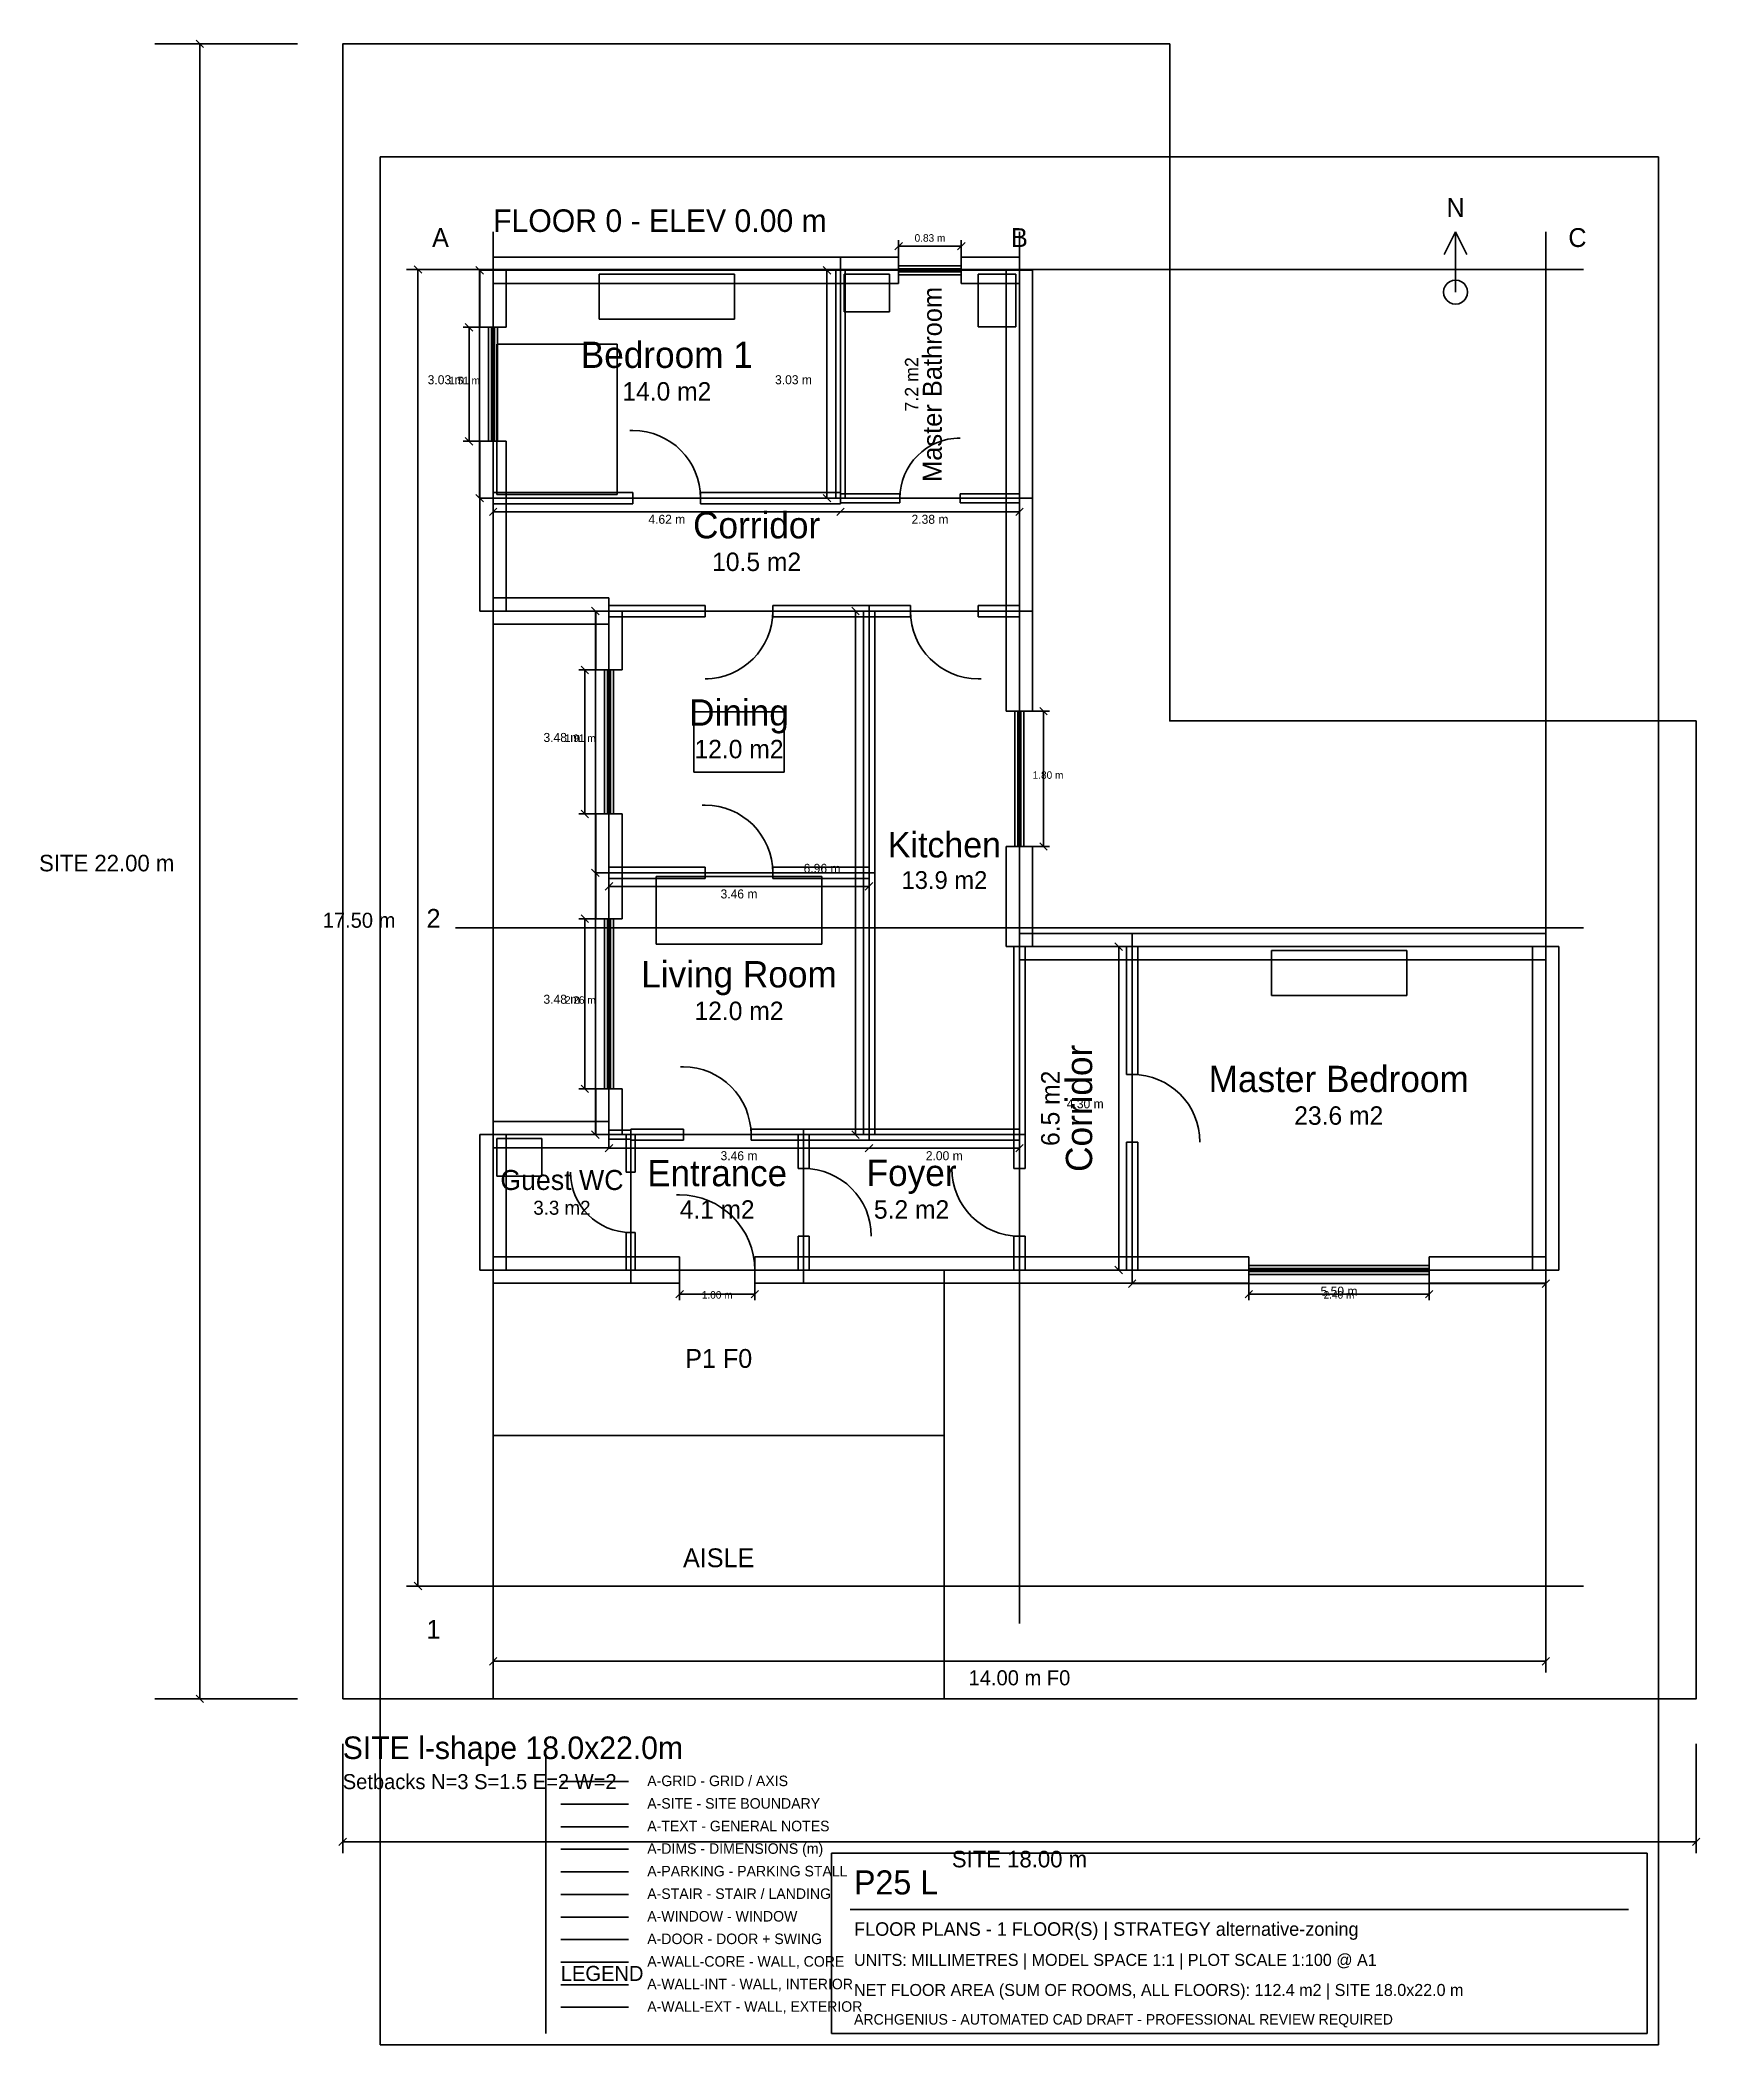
# Model space of a CAD drawing. Extents: x -4025 to 18050, y -4600 to 22050.
import ezdxf
from ezdxf.enums import TextEntityAlignment as Align

# ---------------------------------------------------------------- set-up
doc = ezdxf.new("R2010")
doc.units = 0
doc.linetypes.add('CENTER', pattern=[0])
doc.linetypes.add('DASHED', pattern=[0])
for name, color, linetype in [('A-AXIS', 1, 'CENTER'), ('A-AXIS-TEXT', 1, 'CONTINUOUS'), ('A-BLDG-OUT', 9, 'DASHED'), ('A-DIMS', 2, 'CONTINUOUS'), ('A-DOOR', 3, 'CONTINUOUS'), ('A-FLOOR-0-A-BLDG-OUT', 9, 'DASHED'), ('A-FLOOR-0-A-DIMS', 2, 'CONTINUOUS'), ('A-FLOOR-0-A-DOOR', 3, 'CONTINUOUS'), ('A-FLOOR-0-A-FURN', 8, 'CONTINUOUS'), ('A-FLOOR-0-A-PARKING', 8, 'CONTINUOUS'), ('A-FLOOR-0-A-ROOM', 7, 'CONTINUOUS'), ('A-FLOOR-0-A-SANITARY', 3, 'CONTINUOUS'), ('A-FLOOR-0-A-SETBACK', 2, 'DASHED'), ('A-FLOOR-0-A-SITE', 3, 'DASHED'), ('A-FLOOR-0-A-STAIR', 6, 'CONTINUOUS'), ('A-FLOOR-0-A-TEXT', 7, 'CONTINUOUS'), ('A-FLOOR-0-A-WALL-CORE', 7, 'CONTINUOUS'), ('A-FLOOR-0-A-WALL-EXT', 7, 'CONTINUOUS'), ('A-FLOOR-0-A-WALL-INT', 7, 'CONTINUOUS'), ('A-FLOOR-0-A-WALL-SERVICE', 7, 'CONTINUOUS'), ('A-FLOOR-0-A-WINDOW', 4, 'CONTINUOUS'), ('A-FURN', 8, 'CONTINUOUS'), ('A-GRID', 1, 'CENTER'), ('A-NORTH', 7, 'CONTINUOUS'), ('A-PARKING', 8, 'CONTINUOUS'), ('A-ROOM', 7, 'CONTINUOUS'), ('A-SANITARY', 3, 'CONTINUOUS'), ('A-SETBACK', 2, 'DASHED'), ('A-SITE', 3, 'DASHED'), ('A-STAIR', 6, 'CONTINUOUS'), ('A-TEXT', 7, 'CONTINUOUS'), ('A-TITLE', 7, 'CONTINUOUS'), ('A-WALL-CORE', 7, 'CONTINUOUS'), ('A-WALL-EXT', 7, 'CONTINUOUS'), ('A-WALL-INT', 7, 'CONTINUOUS'), ('A-WALL-SERVICE', 7, 'CONTINUOUS'), ('A-WINDOW', 4, 'CONTINUOUS')]:
    doc.layers.add(name, color=color, linetype=linetype)

msp = doc.modelspace()

# ---------------------------------------------------------------- linework, layer by layer
at = {"layer": 'A-AXIS'}
for p, q in [((9000, 1000), (9000, 19500)), ((1500, 10250), (16500, 10250))]:
    msp.add_line(p, q, dxfattribs=at)
at = {"layer": 'A-BLDG-OUT'}
msp.add_lwpolyline([(2000, 1500), (16000, 1500), (16000, 10000), (9000, 10000), (9000, 19000), (2000, 19000)], close=True, dxfattribs=at)
at = {"layer": 'A-DIMS'}
for p, q in [((-600, 22000), (-2500, 22000)), ((-1850, 21950), (-1950, 22050)), ((-1900, 0), (-1900, 22000)), ((7343.5, 19260), (7443.5, 19360)), ((7393.5, 19040), (7393.5, 19390)), ((8226.5, 19310), (7393.5, 19310)), ((8176.5, 19260), (8276.5, 19360)), ((8226.5, 19040), (8226.5, 19390)), ((1900, 19000), (850, 19000)), ((1050, 18950), (950, 19050)), ((1000, 1500), (1000, 19000)), ((1870, 18940), (1770, 19040)), ((1820, 15960), (1820, 18990)), ((6490, 18940), (6390, 19040)), ((6440, 15960), (6440, 18990)), ((1950, 18232.5), (1600, 18232.5)), ((1730, 18182.5), (1630, 18282.5)), ((1680, 18232.5), (1680, 16717.5)), ((1950, 16717.5), (1600, 16717.5)), ((1730, 16667.5), (1630, 16767.5)), ((1870, 15910), (1770, 16010)), ((6490, 15910), (6390, 16010)), ((1950, 15730), (2050, 15830)), ((2000, 15780), (6620, 15780)), ((6570, 15730), (6670, 15830)), ((6620, 15780), (9000, 15780)), ((8950, 15730), (9050, 15830)), ((3410, 14410), (3310, 14510)), ((3360, 10980), (3360, 14460)), ((6870, 14410), (6770, 14510)), ((6820, 7500), (6820, 14460)), ((3490, 13677), (3140, 13677)), ((3270, 13627), (3170, 13727)), ((3220, 13677), (3220, 11763)), ((9050, 13130), (9400, 13130)), ((9370, 13080), (9270, 13180)), ((9320, 13130), (9320, 11330)), ((3490, 11763), (3140, 11763)), ((3270, 11713), (3170, 11813)), ((9050, 11330), (9400, 11330)), ((9370, 11280), (9270, 11380)), ((3410, 10930), (3310, 11030)), ((3360, 7500), (3360, 10980)), ((3490, 10750), (3590, 10850)), ((3540, 10800), (7000, 10800)), ((6950, 10750), (7050, 10850)), ((3270, 10321), (3170, 10421)), ((3490, 10371), (3140, 10371)), ((3220, 10371), (3220, 8109)), ((10370, 9950), (10270, 10050)), ((10320, 5700), (10320, 10000)), ((3490, 8109), (3140, 8109)), ((3270, 8059), (3170, 8159)), ((3410, 7450), (3310, 7550)), ((6870, 7450), (6770, 7550)), ((3490, 7270), (3590, 7370)), ((3540, 7320), (7000, 7320)), ((6950, 7270), (7050, 7370)), ((7000, 7320), (9000, 7320)), ((8950, 7270), (9050, 7370)), ((4480, 5650), (4480, 5300)), ((5480, 5650), (5480, 5300)), ((10370, 5650), (10270, 5750)), ((12050, 5650), (12050, 5300)), ((14450, 5650), (14450, 5300)), ((4430, 5330), (4530, 5430)), ((5480, 5380), (4480, 5380)), ((5430, 5330), (5530, 5430)), ((10450, 5470), (10550, 5570)), ((10500, 5520), (16000, 5520)), ((12000, 5330), (12100, 5430)), ((14450, 5380), (12050, 5380)), ((14400, 5330), (14500, 5430)), ((15950, 5470), (16050, 5570)), ((1900, 1500), (850, 1500)), ((1050, 1450), (950, 1550)), ((2000, 1400), (2000, 350)), ((16000, 1400), (16000, 350)), ((1950, 450), (2050, 550)), ((15950, 450), (16050, 550)), ((2000, 500), (16000, 500)), ((-600, 0), (-2500, 0)), ((-1850, -50), (-1950, 50)), ((0, -600), (0, -2050)), ((18000, -600), (18000, -2050)), ((-50, -1950), (50, -1850)), ((17950, -1950), (18050, -1850)), ((0, -1900), (18000, -1900)), ((2900, -2000), (3800, -2000))]:
    msp.add_line(p, q, dxfattribs=at)
at = {"layer": 'A-DOOR'}
for p, q in [((3860, 16860), (3820, 16860)), ((8210, 16760), (8170, 16760)), ((3860, 15960), (4760, 15960)), ((8210, 15960), (7410, 15960)), ((4820, 14460), (5720, 14460)), ((8450, 14460), (7550, 14460)), ((4820, 13560), (4860, 13560)), ((8450, 13560), (8490, 13560)), ((4820, 11880), (4780, 11880)), ((4820, 10980), (5720, 10980)), ((4530, 8400), (4490, 8400)), ((10500, 7400), (10500, 8300)), ((4530, 7500), (5430, 7500)), ((11400, 7400), (11400, 7440)), ((3030, 7000), (3030, 6960)), ((3830, 7000), (3830, 6200)), ((6130, 6150), (6130, 7050)), ((8100, 7050), (8100, 7010)), ((9000, 7050), (9000, 6150)), ((4480, 6700), (4440, 6700)), ((7030, 6150), (7030, 6190)), ((4480, 5700), (5480, 5700)), ((2900, -3200), (3800, -3200))]:
    msp.add_line(p, q, dxfattribs=at)
for centre, radius, start, end in [((3860, 15960), 900, 0, 90), ((8210, 15960), 800, 90, 180), ((4820, 14460), 900, 270, 0), ((8450, 14460), 900, 180, 270), ((4820, 10980), 900, 0, 90), ((4530, 7500), 900, 0, 90), ((10500, 7400), 900, 0, 90), ((3830, 7000), 800, 180, 270), ((6130, 6150), 900, 0, 90), ((9000, 7050), 900, 180, 270), ((4480, 5700), 1000, 0, 90)]:
    msp.add_arc(centre, radius, start, end, dxfattribs=at)
at = {"layer": 'A-FLOOR-0-A-BLDG-OUT'}
msp.add_lwpolyline([(2000, 1500), (16000, 1500), (16000, 10000), (9000, 10000), (9000, 19000), (2000, 19000)], close=True, dxfattribs=at)
at = {"layer": 'A-FLOOR-0-A-DIMS'}
for p, q in [((-600, 22000), (-2500, 22000)), ((-1850, 21950), (-1950, 22050)), ((-1900, 0), (-1900, 22000)), ((7343.5, 19260), (7443.5, 19360)), ((7393.5, 19040), (7393.5, 19390)), ((8226.5, 19310), (7393.5, 19310)), ((8176.5, 19260), (8276.5, 19360)), ((8226.5, 19040), (8226.5, 19390)), ((1900, 19000), (850, 19000)), ((1050, 18950), (950, 19050)), ((1000, 1500), (1000, 19000)), ((1870, 18940), (1770, 19040)), ((1820, 15960), (1820, 18990)), ((6490, 18940), (6390, 19040)), ((6440, 15960), (6440, 18990)), ((1950, 18232.5), (1600, 18232.5)), ((1730, 18182.5), (1630, 18282.5)), ((1680, 18232.5), (1680, 16717.5)), ((1950, 16717.5), (1600, 16717.5)), ((1730, 16667.5), (1630, 16767.5)), ((1870, 15910), (1770, 16010)), ((6490, 15910), (6390, 16010)), ((1950, 15730), (2050, 15830)), ((2000, 15780), (6620, 15780)), ((6570, 15730), (6670, 15830)), ((6620, 15780), (9000, 15780)), ((8950, 15730), (9050, 15830)), ((3410, 14410), (3310, 14510)), ((3360, 10980), (3360, 14460)), ((6870, 14410), (6770, 14510)), ((6820, 7500), (6820, 14460)), ((3490, 13677), (3140, 13677)), ((3270, 13627), (3170, 13727)), ((3220, 13677), (3220, 11763)), ((9050, 13130), (9400, 13130)), ((9370, 13080), (9270, 13180)), ((9320, 13130), (9320, 11330)), ((3490, 11763), (3140, 11763)), ((3270, 11713), (3170, 11813)), ((9050, 11330), (9400, 11330)), ((9370, 11280), (9270, 11380)), ((3410, 10930), (3310, 11030)), ((3360, 7500), (3360, 10980)), ((3490, 10750), (3590, 10850)), ((3540, 10800), (7000, 10800)), ((6950, 10750), (7050, 10850)), ((3270, 10321), (3170, 10421)), ((3490, 10371), (3140, 10371)), ((3220, 10371), (3220, 8109)), ((10370, 9950), (10270, 10050)), ((10320, 5700), (10320, 10000)), ((3490, 8109), (3140, 8109)), ((3270, 8059), (3170, 8159)), ((3410, 7450), (3310, 7550)), ((6870, 7450), (6770, 7550)), ((3490, 7270), (3590, 7370)), ((3540, 7320), (7000, 7320)), ((6950, 7270), (7050, 7370)), ((7000, 7320), (9000, 7320)), ((8950, 7270), (9050, 7370)), ((4480, 5650), (4480, 5300)), ((5480, 5650), (5480, 5300)), ((10370, 5650), (10270, 5750)), ((12050, 5650), (12050, 5300)), ((14450, 5650), (14450, 5300)), ((4430, 5330), (4530, 5430)), ((5480, 5380), (4480, 5380)), ((5430, 5330), (5530, 5430)), ((10450, 5470), (10550, 5570)), ((10500, 5520), (16000, 5520)), ((12000, 5330), (12100, 5430)), ((14450, 5380), (12050, 5380)), ((14400, 5330), (14500, 5430)), ((15950, 5470), (16050, 5570)), ((1900, 1500), (850, 1500)), ((1050, 1450), (950, 1550)), ((2000, 1400), (2000, 350)), ((16000, 1400), (16000, 350)), ((1950, 450), (2050, 550)), ((15950, 450), (16050, 550)), ((2000, 500), (16000, 500)), ((-600, 0), (-2500, 0)), ((-1850, -50), (-1950, 50)), ((0, -600), (0, -2050)), ((18000, -600), (18000, -2050)), ((-50, -1950), (50, -1850)), ((17950, -1950), (18050, -1850)), ((0, -1900), (18000, -1900)), ((2900, -2000), (3800, -2000))]:
    msp.add_line(p, q, dxfattribs=at)
at = {"layer": 'A-FLOOR-0-A-DOOR'}
for p, q in [((3860, 16860), (3820, 16860)), ((8210, 16760), (8170, 16760)), ((3860, 15960), (4760, 15960)), ((8210, 15960), (7410, 15960)), ((4820, 14460), (5720, 14460)), ((8450, 14460), (7550, 14460)), ((4820, 13560), (4860, 13560)), ((8450, 13560), (8490, 13560)), ((4820, 11880), (4780, 11880)), ((4820, 10980), (5720, 10980)), ((4530, 8400), (4490, 8400)), ((10500, 7400), (10500, 8300)), ((4530, 7500), (5430, 7500)), ((11400, 7400), (11400, 7440)), ((3030, 7000), (3030, 6960)), ((3830, 7000), (3830, 6200)), ((6130, 6150), (6130, 7050)), ((8100, 7050), (8100, 7010)), ((9000, 7050), (9000, 6150)), ((4480, 6700), (4440, 6700)), ((7030, 6150), (7030, 6190)), ((4480, 5700), (5480, 5700)), ((2900, -3200), (3800, -3200))]:
    msp.add_line(p, q, dxfattribs=at)
for centre, radius, start, end in [((3860, 15960), 900, 0, 90), ((8210, 15960), 800, 90, 180), ((4820, 14460), 900, 270, 0), ((8450, 14460), 900, 180, 270), ((4820, 10980), 900, 0, 90), ((4530, 7500), 900, 0, 90), ((10500, 7400), 900, 0, 90), ((3830, 7000), 800, 180, 270), ((6130, 6150), 900, 0, 90), ((9000, 7050), 900, 180, 270), ((4480, 5700), 1000, 0, 90)]:
    msp.add_arc(centre, radius, start, end, dxfattribs=at)
at = {"layer": 'A-FLOOR-0-A-FURN'}
for p, q in [((5210, 18940), (3410, 18940)), ((3410, 18940), (3410, 18340)), ((5210, 18340), (5210, 18940)), ((3410, 18340), (5210, 18340)), ((3650, 18010), (2050, 18010)), ((2050, 18010), (2050, 16010)), ((3650, 16010), (3650, 18010)), ((2050, 16010), (3650, 16010)), ((5870, 13120), (4670, 13120)), ((4670, 13120), (4670, 12320)), ((5870, 12320), (5870, 13120)), ((4670, 12320), (5870, 12320)), ((6370, 10930), (4170, 10930)), ((4170, 10930), (4170, 10030)), ((6370, 10030), (6370, 10930)), ((4170, 10030), (6370, 10030)), ((14150, 9950), (12350, 9950)), ((12350, 9950), (12350, 9350)), ((14150, 9350), (14150, 9950)), ((12350, 9350), (14150, 9350))]:
    msp.add_line(p, q, dxfattribs=at)
at = {"layer": 'A-FLOOR-0-A-PARKING'}
for p, q in [((8000, 5700), (2000, 5700)), ((2000, 5700), (2000, 3500)), ((8000, 3500), (8000, 5700)), ((2000, 3500), (8000, 3500)), ((2900, -2300), (3800, -2300))]:
    msp.add_line(p, q, dxfattribs=at)
msp.add_lwpolyline([(2000, 0), (8000, 0), (8000, 3500), (2000, 3500)], close=True, dxfattribs=at)
at = {"layer": 'A-FLOOR-0-A-ROOM'}
for points in [[(2000, 15960), (6620, 15960), (6620, 18990), (2000, 18990)], [(6620, 15960), (9000, 15960), (9000, 18990), (6620, 18990)], [(2000, 14460), (9000, 14460), (9000, 15960), (2000, 15960)], [(3540, 10980), (7000, 10980), (7000, 14460), (3540, 14460)], [(7000, 7500), (9000, 7500), (9000, 14460), (7000, 14460)], [(3540, 7500), (7000, 7500), (7000, 10980), (3540, 10980)], [(9000, 5700), (10500, 5700), (10500, 10000), (9000, 10000)], [(10500, 5700), (16000, 5700), (16000, 10000), (10500, 10000)], [(2000, 5700), (3830, 5700), (3830, 7500), (2000, 7500)], [(3830, 5700), (6130, 5700), (6130, 7500), (3830, 7500)], [(6130, 5700), (9000, 5700), (9000, 7500), (6130, 7500)]]:
    msp.add_lwpolyline(points, close=True, dxfattribs=at)
at = {"layer": 'A-FLOOR-0-A-SANITARY'}
for p, q in [((7270, 18940), (6670, 18940)), ((6670, 18940), (6670, 18440)), ((7270, 18440), (7270, 18940)), ((8950, 18940), (8450, 18940)), ((8450, 18940), (8450, 18240)), ((8950, 18240), (8950, 18940)), ((6670, 18440), (7270, 18440)), ((8450, 18240), (8950, 18240)), ((2650, 7450), (2050, 7450)), ((2050, 7450), (2050, 6950)), ((2650, 6950), (2650, 7450)), ((2050, 6950), (2650, 6950))]:
    msp.add_line(p, q, dxfattribs=at)
at = {"layer": 'A-FLOOR-0-A-SETBACK'}
msp.add_lwpolyline([(2000, 1500), (16000, 1500), (16000, 10000), (9000, 10000), (9000, 19000), (2000, 19000)], close=True, dxfattribs=at)
at = {"layer": 'A-FLOOR-0-A-SITE'}
msp.add_line((2900, -1400), (3800, -1400), dxfattribs=at)
msp.add_lwpolyline([(0, 0), (18000, 0), (18000, 13000), (11000, 13000), (11000, 22000), (0, 22000)], close=True, dxfattribs=at)
at = {"layer": 'A-FLOOR-0-A-STAIR'}
msp.add_line((2900, -2600), (3800, -2600), dxfattribs=at)
at = {"layer": 'A-FLOOR-0-A-TEXT'}
msp.add_line((2900, -1700), (3800, -1700), dxfattribs=at)
at = {"layer": 'A-FLOOR-0-A-WALL-CORE'}
msp.add_line((2900, -3500), (3800, -3500), dxfattribs=at)
at = {"layer": 'A-FLOOR-0-A-WALL-EXT'}
for p, q in [((1825, 18232.5), (1825, 18990)), ((1825, 18990), (2175, 18990)), ((2000, 19165), (6620, 19165)), ((2000, 19165), (2000, 18815)), ((2175, 18232.5), (2175, 18990)), ((6620, 19165), (6620, 18815)), ((6620, 19165), (7393.5, 19165)), ((7393.5, 19165), (7393.5, 18815)), ((8226.5, 19165), (9000, 19165)), ((8226.5, 19165), (8226.5, 18815)), ((8825, 15960), (8825, 18990)), ((8825, 18990), (9175, 18990)), ((9000, 19165), (9000, 18815)), ((9175, 15960), (9175, 18990)), ((2000, 18815), (6620, 18815)), ((6620, 18815), (7393.5, 18815)), ((8226.5, 18815), (9000, 18815)), ((1825, 18232.5), (2175, 18232.5)), ((1825, 15960), (1825, 16717.5)), ((1825, 16717.5), (2175, 16717.5)), ((2175, 15960), (2175, 16717.5)), ((1825, 14460), (1825, 15960)), ((1825, 15960), (2175, 15960)), ((2175, 14460), (2175, 15960)), ((8825, 14460), (8825, 15960)), ((8825, 15960), (9175, 15960)), ((9175, 14460), (9175, 15960)), ((1825, 14460), (2175, 14460)), ((2000, 14635), (3540, 14635)), ((2000, 14635), (2000, 14285)), ((3365, 13677), (3365, 14460)), ((3365, 14460), (3715, 14460)), ((3540, 14635), (3540, 14285)), ((3715, 13677), (3715, 14460)), ((8825, 13130), (8825, 14460)), ((8825, 14460), (9175, 14460)), ((9175, 13130), (9175, 14460)), ((2000, 14285), (3540, 14285)), ((3365, 13677), (3715, 13677)), ((8825, 13130), (9175, 13130)), ((3365, 10980), (3365, 11763)), ((3365, 11763), (3715, 11763)), ((3715, 10980), (3715, 11763)), ((8825, 10000), (8825, 11330)), ((8825, 11330), (9175, 11330)), ((9175, 10000), (9175, 11330)), ((3365, 10371), (3365, 10980)), ((3365, 10980), (3715, 10980)), ((3715, 10371), (3715, 10980)), ((3365, 10371), (3715, 10371)), ((9000, 10175), (10500, 10175)), ((9000, 10175), (9000, 9825)), ((10500, 10175), (10500, 9825)), ((10500, 10175), (16000, 10175)), ((16000, 10175), (16000, 9825)), ((8825, 10000), (9175, 10000)), ((15825, 5700), (15825, 10000)), ((15825, 10000), (16175, 10000)), ((16175, 5700), (16175, 10000)), ((9000, 9825), (10500, 9825)), ((10500, 9825), (16000, 9825)), ((3365, 7500), (3365, 8109)), ((3365, 8109), (3715, 8109)), ((3715, 7500), (3715, 8109)), ((1825, 5700), (1825, 7500)), ((1825, 7500), (2175, 7500)), ((2000, 7675), (3540, 7675)), ((2000, 7675), (2000, 7325)), ((2175, 5700), (2175, 7500)), ((3365, 7500), (3715, 7500)), ((3540, 7675), (3540, 7325)), ((2000, 7325), (3540, 7325)), ((2000, 5875), (3830, 5875)), ((2000, 5875), (2000, 5525)), ((3830, 5875), (3830, 5525)), ((3830, 5875), (4480, 5875)), ((4480, 5875), (4480, 5525)), ((5480, 5875), (6130, 5875)), ((5480, 5875), (5480, 5525)), ((6130, 5875), (6130, 5525)), ((6130, 5875), (9000, 5875)), ((9000, 5875), (9000, 5525)), ((9000, 5875), (10500, 5875)), ((10500, 5875), (10500, 5525)), ((10500, 5875), (12050, 5875)), ((12050, 5875), (12050, 5525)), ((14450, 5875), (16000, 5875)), ((14450, 5875), (14450, 5525)), ((16000, 5875), (16000, 5525)), ((1825, 5700), (2175, 5700)), ((15825, 5700), (16175, 5700)), ((2000, 5525), (3830, 5525)), ((3830, 5525), (4480, 5525)), ((5480, 5525), (6130, 5525)), ((6130, 5525), (9000, 5525)), ((9000, 5525), (10500, 5525)), ((10500, 5525), (12050, 5525)), ((14450, 5525), (16000, 5525)), ((2900, -4100), (3800, -4100))]:
    msp.add_line(p, q, dxfattribs=at)
at = {"layer": 'A-FLOOR-0-A-WALL-INT'}
for p, q in [((2000, 16035), (3860, 16035)), ((2000, 16035), (2000, 15885)), ((3860, 16035), (3860, 15885)), ((4760, 16035), (6620, 16035)), ((4760, 16035), (4760, 15885)), ((6620, 16035), (6620, 15885)), ((2000, 15885), (3860, 15885)), ((4760, 15885), (6620, 15885)), ((3540, 14535), (4820, 14535)), ((3540, 14535), (3540, 14385)), ((4820, 14535), (4820, 14385)), ((5720, 14535), (7000, 14535)), ((5720, 14535), (5720, 14385)), ((6925, 10980), (6925, 14460)), ((6925, 14460), (7075, 14460)), ((7000, 14535), (7000, 14385)), ((7000, 14535), (7550, 14535)), ((7075, 10980), (7075, 14460)), ((7550, 14535), (7550, 14385)), ((8450, 14535), (9000, 14535)), ((8450, 14535), (8450, 14385)), ((9000, 14535), (9000, 14385)), ((3540, 14385), (4820, 14385)), ((5720, 14385), (7000, 14385)), ((7000, 14385), (7550, 14385)), ((8450, 14385), (9000, 14385)), ((3540, 11055), (4820, 11055)), ((3540, 11055), (3540, 10905)), ((4820, 11055), (4820, 10905)), ((5720, 11055), (7000, 11055)), ((5720, 11055), (5720, 10905)), ((6925, 7500), (6925, 10980)), ((6925, 10980), (7075, 10980)), ((7000, 11055), (7000, 10905)), ((7075, 7500), (7075, 10980)), ((3540, 10905), (4820, 10905)), ((5720, 10905), (7000, 10905)), ((8925, 7500), (8925, 10000)), ((8925, 10000), (9075, 10000)), ((9075, 7500), (9075, 10000)), ((10425, 8300), (10425, 10000)), ((10425, 10000), (10575, 10000)), ((10575, 8300), (10575, 10000)), ((10425, 8300), (10575, 8300)), ((3830, 7575), (4530, 7575)), ((3830, 7575), (3830, 7425)), ((4530, 7575), (4530, 7425)), ((5430, 7575), (6130, 7575)), ((5430, 7575), (5430, 7425)), ((6055, 7050), (6055, 7500)), ((6055, 7500), (6205, 7500)), ((6130, 7575), (6130, 7425)), ((6130, 7575), (7000, 7575)), ((6205, 7050), (6205, 7500)), ((6925, 7500), (7075, 7500)), ((7000, 7575), (7000, 7425)), ((7000, 7575), (9000, 7575)), ((8925, 7050), (8925, 7500)), ((8925, 7500), (9075, 7500)), ((9000, 7575), (9000, 7425)), ((9075, 7050), (9075, 7500)), ((3830, 7425), (4530, 7425)), ((5430, 7425), (6130, 7425)), ((6130, 7425), (7000, 7425)), ((7000, 7425), (9000, 7425)), ((10425, 5700), (10425, 7400)), ((10425, 7400), (10575, 7400)), ((10575, 5700), (10575, 7400)), ((6055, 7050), (6205, 7050)), ((8925, 7050), (9075, 7050)), ((6055, 5700), (6055, 6150)), ((6055, 6150), (6205, 6150)), ((6205, 5700), (6205, 6150)), ((8925, 5700), (8925, 6150)), ((8925, 6150), (9075, 6150)), ((9075, 5700), (9075, 6150)), ((6055, 5700), (6205, 5700)), ((8925, 5700), (9075, 5700)), ((10425, 5700), (10575, 5700)), ((2900, -3800), (3800, -3800))]:
    msp.add_line(p, q, dxfattribs=at)
at = {"layer": 'A-FLOOR-0-A-WALL-SERVICE'}
for p, q in [((6560, 15960), (6560, 18990)), ((6560, 18990), (6680, 18990)), ((6680, 15960), (6680, 18990)), ((6620, 16020), (7410, 16020)), ((6620, 16020), (6620, 15900)), ((7410, 16020), (7410, 15900)), ((8210, 16020), (9000, 16020)), ((8210, 16020), (8210, 15900)), ((9000, 16020), (9000, 15900)), ((6560, 15960), (6680, 15960)), ((6620, 15900), (7410, 15900)), ((8210, 15900), (9000, 15900)), ((3540, 7560), (3830, 7560)), ((3540, 7560), (3540, 7440)), ((3770, 7000), (3770, 7500)), ((3770, 7500), (3890, 7500)), ((3830, 7560), (3830, 7440)), ((3890, 7000), (3890, 7500)), ((3540, 7440), (3830, 7440)), ((3770, 7000), (3890, 7000)), ((3770, 5700), (3770, 6200)), ((3770, 6200), (3890, 6200)), ((3890, 5700), (3890, 6200)), ((3770, 5700), (3890, 5700))]:
    msp.add_line(p, q, dxfattribs=at)
at = {"layer": 'A-FLOOR-0-A-WINDOW'}
for p, q in [((7393.5, 19050), (8226.5, 19050)), ((7393.5, 19010), (8226.5, 19010)), ((7393.5, 18970), (8226.5, 18970)), ((7393.5, 18930), (8226.5, 18930)), ((1940, 16717.5), (1940, 18232.5)), ((1980, 16717.5), (1980, 18232.5)), ((2020, 16717.5), (2020, 18232.5)), ((2060, 16717.5), (2060, 18232.5)), ((3480, 11763), (3480, 13677)), ((3520, 11763), (3520, 13677)), ((3560, 11763), (3560, 13677)), ((3600, 11763), (3600, 13677)), ((8940, 11330), (8940, 13130)), ((8980, 11330), (8980, 13130)), ((9020, 11330), (9020, 13130)), ((9060, 11330), (9060, 13130)), ((3480, 8109), (3480, 10371)), ((3520, 8109), (3520, 10371)), ((3560, 8109), (3560, 10371)), ((3600, 8109), (3600, 10371)), ((12050, 5760), (14450, 5760)), ((12050, 5720), (14450, 5720)), ((12050, 5680), (14450, 5680)), ((12050, 5640), (14450, 5640)), ((2900, -2900), (3800, -2900))]:
    msp.add_line(p, q, dxfattribs=at)
at = {"layer": 'A-FURN'}
for p, q in [((5210, 18940), (3410, 18940)), ((3410, 18940), (3410, 18340)), ((5210, 18340), (5210, 18940)), ((3410, 18340), (5210, 18340)), ((3650, 18010), (2050, 18010)), ((2050, 18010), (2050, 16010)), ((3650, 16010), (3650, 18010)), ((2050, 16010), (3650, 16010)), ((5870, 13120), (4670, 13120)), ((4670, 13120), (4670, 12320)), ((5870, 12320), (5870, 13120)), ((4670, 12320), (5870, 12320)), ((6370, 10930), (4170, 10930)), ((4170, 10930), (4170, 10030)), ((6370, 10030), (6370, 10930)), ((4170, 10030), (6370, 10030)), ((14150, 9950), (12350, 9950)), ((12350, 9950), (12350, 9350)), ((14150, 9350), (14150, 9950)), ((12350, 9350), (14150, 9350))]:
    msp.add_line(p, q, dxfattribs=at)
at = {"layer": 'A-GRID'}
for p, q in [((2000, 1000), (2000, 19500)), ((16000, 1000), (16000, 19500)), ((1500, 19000), (16500, 19000)), ((1500, 1500), (16500, 1500)), ((2900, -1100), (3800, -1100))]:
    msp.add_line(p, q, dxfattribs=at)
at = {"layer": 'A-NORTH'}
for p, q in [((14800, 19500), (14650, 19200)), ((14800, 18700), (14800, 19500)), ((14800, 19500), (14950, 19200)), ((14645.45, 18741.41), (14640, 18700)), ((14640, 18700), (14645.45, 18658.59)), ((14661.44, 18780), (14645.45, 18741.41)), ((14645.45, 18658.59), (14661.44, 18620)), ((14686.86, 18813.14), (14661.44, 18780)), ((14720, 18838.56), (14686.86, 18813.14)), ((14758.59, 18854.55), (14720, 18838.56)), ((14800, 18860), (14758.59, 18854.55)), ((14841.41, 18854.55), (14800, 18860)), ((14880, 18838.56), (14841.41, 18854.55)), ((14913.14, 18813.14), (14880, 18838.56)), ((14938.56, 18780), (14913.14, 18813.14)), ((14954.55, 18741.41), (14938.56, 18780)), ((14938.56, 18620), (14954.55, 18658.59)), ((14960, 18700), (14954.55, 18741.41)), ((14954.55, 18658.59), (14960, 18700)), ((14661.44, 18620), (14686.86, 18586.86)), ((14686.86, 18586.86), (14720, 18561.44)), ((14720, 18561.44), (14758.59, 18545.45)), ((14758.59, 18545.45), (14800, 18540)), ((14800, 18540), (14841.41, 18545.45)), ((14841.41, 18545.45), (14880, 18561.44)), ((14880, 18561.44), (14913.14, 18586.86)), ((14913.14, 18586.86), (14938.56, 18620))]:
    msp.add_line(p, q, dxfattribs=at)
at = {"layer": 'A-PARKING'}
for p, q in [((8000, 5700), (2000, 5700)), ((2000, 5700), (2000, 3500)), ((8000, 3500), (8000, 5700)), ((2000, 3500), (8000, 3500)), ((2900, -2300), (3800, -2300))]:
    msp.add_line(p, q, dxfattribs=at)
msp.add_lwpolyline([(2000, 0), (8000, 0), (8000, 3500), (2000, 3500)], close=True, dxfattribs=at)
at = {"layer": 'A-ROOM'}
for points in [[(2000, 15960), (6620, 15960), (6620, 18990), (2000, 18990)], [(6620, 15960), (9000, 15960), (9000, 18990), (6620, 18990)], [(2000, 14460), (9000, 14460), (9000, 15960), (2000, 15960)], [(3540, 10980), (7000, 10980), (7000, 14460), (3540, 14460)], [(7000, 7500), (9000, 7500), (9000, 14460), (7000, 14460)], [(3540, 7500), (7000, 7500), (7000, 10980), (3540, 10980)], [(9000, 5700), (10500, 5700), (10500, 10000), (9000, 10000)], [(10500, 5700), (16000, 5700), (16000, 10000), (10500, 10000)], [(2000, 5700), (3830, 5700), (3830, 7500), (2000, 7500)], [(3830, 5700), (6130, 5700), (6130, 7500), (3830, 7500)], [(6130, 5700), (9000, 5700), (9000, 7500), (6130, 7500)]]:
    msp.add_lwpolyline(points, close=True, dxfattribs=at)
at = {"layer": 'A-SANITARY'}
for p, q in [((7270, 18940), (6670, 18940)), ((6670, 18940), (6670, 18440)), ((7270, 18440), (7270, 18940)), ((8950, 18940), (8450, 18940)), ((8450, 18940), (8450, 18240)), ((8950, 18240), (8950, 18940)), ((6670, 18440), (7270, 18440)), ((8450, 18240), (8950, 18240)), ((2650, 7450), (2050, 7450)), ((2050, 7450), (2050, 6950)), ((2650, 6950), (2650, 7450)), ((2050, 6950), (2650, 6950))]:
    msp.add_line(p, q, dxfattribs=at)
at = {"layer": 'A-SETBACK'}
msp.add_lwpolyline([(2000, 1500), (16000, 1500), (16000, 10000), (9000, 10000), (9000, 19000), (2000, 19000)], close=True, dxfattribs=at)
at = {"layer": 'A-SITE'}
msp.add_line((2900, -1400), (3800, -1400), dxfattribs=at)
msp.add_lwpolyline([(0, 0), (18000, 0), (18000, 13000), (11000, 13000), (11000, 22000), (0, 22000)], close=True, dxfattribs=at)
at = {"layer": 'A-STAIR'}
msp.add_line((2900, -2600), (3800, -2600), dxfattribs=at)
at = {"layer": 'A-TEXT'}
msp.add_line((2900, -1700), (3800, -1700), dxfattribs=at)
at = {"layer": 'A-TITLE'}
for p, q in [((17500, 20500), (500, 20500)), ((500, 20500), (500, -4600)), ((17500, -4600), (17500, 20500)), ((2700, -4450), (2700, -750)), ((17350, -2050), (6500, -2050)), ((6500, -2050), (6500, -4450)), ((17350, -4450), (17350, -2050)), ((6750, -2800), (17100, -2800)), ((6500, -4450), (17350, -4450)), ((500, -4600), (17500, -4600))]:
    msp.add_line(p, q, dxfattribs=at)
at = {"layer": 'A-WALL-CORE'}
msp.add_line((2900, -3500), (3800, -3500), dxfattribs=at)
at = {"layer": 'A-WALL-EXT'}
for p, q in [((1825, 18232.5), (1825, 18990)), ((1825, 18990), (2175, 18990)), ((2000, 19165), (6620, 19165)), ((2000, 19165), (2000, 18815)), ((2175, 18232.5), (2175, 18990)), ((6620, 19165), (6620, 18815)), ((6620, 19165), (7393.5, 19165)), ((7393.5, 19165), (7393.5, 18815)), ((8226.5, 19165), (9000, 19165)), ((8226.5, 19165), (8226.5, 18815)), ((8825, 15960), (8825, 18990)), ((8825, 18990), (9175, 18990)), ((9000, 19165), (9000, 18815)), ((9175, 15960), (9175, 18990)), ((2000, 18815), (6620, 18815)), ((6620, 18815), (7393.5, 18815)), ((8226.5, 18815), (9000, 18815)), ((1825, 18232.5), (2175, 18232.5)), ((1825, 15960), (1825, 16717.5)), ((1825, 16717.5), (2175, 16717.5)), ((2175, 15960), (2175, 16717.5)), ((1825, 14460), (1825, 15960)), ((1825, 15960), (2175, 15960)), ((2175, 14460), (2175, 15960)), ((8825, 14460), (8825, 15960)), ((8825, 15960), (9175, 15960)), ((9175, 14460), (9175, 15960)), ((1825, 14460), (2175, 14460)), ((2000, 14635), (3540, 14635)), ((2000, 14635), (2000, 14285)), ((3365, 13677), (3365, 14460)), ((3365, 14460), (3715, 14460)), ((3540, 14635), (3540, 14285)), ((3715, 13677), (3715, 14460)), ((8825, 13130), (8825, 14460)), ((8825, 14460), (9175, 14460)), ((9175, 13130), (9175, 14460)), ((2000, 14285), (3540, 14285)), ((3365, 13677), (3715, 13677)), ((8825, 13130), (9175, 13130)), ((3365, 10980), (3365, 11763)), ((3365, 11763), (3715, 11763)), ((3715, 10980), (3715, 11763)), ((8825, 10000), (8825, 11330)), ((8825, 11330), (9175, 11330)), ((9175, 10000), (9175, 11330)), ((3365, 10371), (3365, 10980)), ((3365, 10980), (3715, 10980)), ((3715, 10371), (3715, 10980)), ((3365, 10371), (3715, 10371)), ((9000, 10175), (10500, 10175)), ((9000, 10175), (9000, 9825)), ((10500, 10175), (10500, 9825)), ((10500, 10175), (16000, 10175)), ((16000, 10175), (16000, 9825)), ((8825, 10000), (9175, 10000)), ((15825, 5700), (15825, 10000)), ((15825, 10000), (16175, 10000)), ((16175, 5700), (16175, 10000)), ((9000, 9825), (10500, 9825)), ((10500, 9825), (16000, 9825)), ((3365, 7500), (3365, 8109)), ((3365, 8109), (3715, 8109)), ((3715, 7500), (3715, 8109)), ((1825, 5700), (1825, 7500)), ((1825, 7500), (2175, 7500)), ((2000, 7675), (3540, 7675)), ((2000, 7675), (2000, 7325)), ((2175, 5700), (2175, 7500)), ((3365, 7500), (3715, 7500)), ((3540, 7675), (3540, 7325)), ((2000, 7325), (3540, 7325)), ((2000, 5875), (3830, 5875)), ((2000, 5875), (2000, 5525)), ((3830, 5875), (3830, 5525)), ((3830, 5875), (4480, 5875)), ((4480, 5875), (4480, 5525)), ((5480, 5875), (6130, 5875)), ((5480, 5875), (5480, 5525)), ((6130, 5875), (6130, 5525)), ((6130, 5875), (9000, 5875)), ((9000, 5875), (9000, 5525)), ((9000, 5875), (10500, 5875)), ((10500, 5875), (10500, 5525)), ((10500, 5875), (12050, 5875)), ((12050, 5875), (12050, 5525)), ((14450, 5875), (16000, 5875)), ((14450, 5875), (14450, 5525)), ((16000, 5875), (16000, 5525)), ((1825, 5700), (2175, 5700)), ((15825, 5700), (16175, 5700)), ((2000, 5525), (3830, 5525)), ((3830, 5525), (4480, 5525)), ((5480, 5525), (6130, 5525)), ((6130, 5525), (9000, 5525)), ((9000, 5525), (10500, 5525)), ((10500, 5525), (12050, 5525)), ((14450, 5525), (16000, 5525)), ((2900, -4100), (3800, -4100))]:
    msp.add_line(p, q, dxfattribs=at)
at = {"layer": 'A-WALL-INT'}
for p, q in [((2000, 16035), (3860, 16035)), ((2000, 16035), (2000, 15885)), ((3860, 16035), (3860, 15885)), ((4760, 16035), (6620, 16035)), ((4760, 16035), (4760, 15885)), ((6620, 16035), (6620, 15885)), ((2000, 15885), (3860, 15885)), ((4760, 15885), (6620, 15885)), ((3540, 14535), (4820, 14535)), ((3540, 14535), (3540, 14385)), ((4820, 14535), (4820, 14385)), ((5720, 14535), (7000, 14535)), ((5720, 14535), (5720, 14385)), ((6925, 10980), (6925, 14460)), ((6925, 14460), (7075, 14460)), ((7000, 14535), (7000, 14385)), ((7000, 14535), (7550, 14535)), ((7075, 10980), (7075, 14460)), ((7550, 14535), (7550, 14385)), ((8450, 14535), (9000, 14535)), ((8450, 14535), (8450, 14385)), ((9000, 14535), (9000, 14385)), ((3540, 14385), (4820, 14385)), ((5720, 14385), (7000, 14385)), ((7000, 14385), (7550, 14385)), ((8450, 14385), (9000, 14385)), ((3540, 11055), (4820, 11055)), ((3540, 11055), (3540, 10905)), ((4820, 11055), (4820, 10905)), ((5720, 11055), (7000, 11055)), ((5720, 11055), (5720, 10905)), ((6925, 7500), (6925, 10980)), ((6925, 10980), (7075, 10980)), ((7000, 11055), (7000, 10905)), ((7075, 7500), (7075, 10980)), ((3540, 10905), (4820, 10905)), ((5720, 10905), (7000, 10905)), ((8925, 7500), (8925, 10000)), ((8925, 10000), (9075, 10000)), ((9075, 7500), (9075, 10000)), ((10425, 8300), (10425, 10000)), ((10425, 10000), (10575, 10000)), ((10575, 8300), (10575, 10000)), ((10425, 8300), (10575, 8300)), ((3830, 7575), (4530, 7575)), ((3830, 7575), (3830, 7425)), ((4530, 7575), (4530, 7425)), ((5430, 7575), (6130, 7575)), ((5430, 7575), (5430, 7425)), ((6055, 7050), (6055, 7500)), ((6055, 7500), (6205, 7500)), ((6130, 7575), (6130, 7425)), ((6130, 7575), (7000, 7575)), ((6205, 7050), (6205, 7500)), ((6925, 7500), (7075, 7500)), ((7000, 7575), (7000, 7425)), ((7000, 7575), (9000, 7575)), ((8925, 7050), (8925, 7500)), ((8925, 7500), (9075, 7500)), ((9000, 7575), (9000, 7425)), ((9075, 7050), (9075, 7500)), ((3830, 7425), (4530, 7425)), ((5430, 7425), (6130, 7425)), ((6130, 7425), (7000, 7425)), ((7000, 7425), (9000, 7425)), ((10425, 5700), (10425, 7400)), ((10425, 7400), (10575, 7400)), ((10575, 5700), (10575, 7400)), ((6055, 7050), (6205, 7050)), ((8925, 7050), (9075, 7050)), ((6055, 5700), (6055, 6150)), ((6055, 6150), (6205, 6150)), ((6205, 5700), (6205, 6150)), ((8925, 5700), (8925, 6150)), ((8925, 6150), (9075, 6150)), ((9075, 5700), (9075, 6150)), ((6055, 5700), (6205, 5700)), ((8925, 5700), (9075, 5700)), ((10425, 5700), (10575, 5700)), ((2900, -3800), (3800, -3800))]:
    msp.add_line(p, q, dxfattribs=at)
at = {"layer": 'A-WALL-SERVICE'}
for p, q in [((6560, 15960), (6560, 18990)), ((6560, 18990), (6680, 18990)), ((6680, 15960), (6680, 18990)), ((6620, 16020), (7410, 16020)), ((6620, 16020), (6620, 15900)), ((7410, 16020), (7410, 15900)), ((8210, 16020), (9000, 16020)), ((8210, 16020), (8210, 15900)), ((9000, 16020), (9000, 15900)), ((6560, 15960), (6680, 15960)), ((6620, 15900), (7410, 15900)), ((8210, 15900), (9000, 15900)), ((3540, 7560), (3830, 7560)), ((3540, 7560), (3540, 7440)), ((3770, 7000), (3770, 7500)), ((3770, 7500), (3890, 7500)), ((3830, 7560), (3830, 7440)), ((3890, 7000), (3890, 7500)), ((3540, 7440), (3830, 7440)), ((3770, 7000), (3890, 7000)), ((3770, 5700), (3770, 6200)), ((3770, 6200), (3890, 6200)), ((3890, 5700), (3890, 6200)), ((3770, 5700), (3890, 5700))]:
    msp.add_line(p, q, dxfattribs=at)
at = {"layer": 'A-WINDOW'}
for p, q in [((7393.5, 19050), (8226.5, 19050)), ((7393.5, 19010), (8226.5, 19010)), ((7393.5, 18970), (8226.5, 18970)), ((7393.5, 18930), (8226.5, 18930)), ((1940, 16717.5), (1940, 18232.5)), ((1980, 16717.5), (1980, 18232.5)), ((2020, 16717.5), (2020, 18232.5)), ((2060, 16717.5), (2060, 18232.5)), ((3480, 11763), (3480, 13677)), ((3520, 11763), (3520, 13677)), ((3560, 11763), (3560, 13677)), ((3600, 11763), (3600, 13677)), ((8940, 11330), (8940, 13130)), ((8980, 11330), (8980, 13130)), ((9020, 11330), (9020, 13130)), ((9060, 11330), (9060, 13130)), ((3480, 8109), (3480, 10371)), ((3520, 8109), (3520, 10371)), ((3560, 8109), (3560, 10371)), ((3600, 8109), (3600, 10371)), ((12050, 5760), (14450, 5760)), ((12050, 5720), (14450, 5720)), ((12050, 5680), (14450, 5680)), ((12050, 5640), (14450, 5640)), ((2900, -2900), (3800, -2900))]:
    msp.add_line(p, q, dxfattribs=at)

# ---------------------------------------------------------------- texts
at = {"layer": 'A-AXIS-TEXT'}
for s, p in [('A', (1300, 19300)), ('B', (9000, 19300))]:
    msp.add_text(s, height=250, dxfattribs=at).set_placement(p, align=Align.CENTER)
msp.add_text('C', height=250, dxfattribs=at).set_placement((16300, 19300))
for s, p in [('2', (1300, 10250)), ('1', (1300, 800))]:
    msp.add_text(s, height=250, dxfattribs=at).set_placement(p, align=Align.RIGHT)
at = {"layer": 'A-DIMS'}
for s, height, p in [('0.83 m', 100, (7810, 19370)), ('1.51 m', 100, (1620, 17475)), ('4.62 m', 120, (4310, 15620)), ('2.38 m', 120, (7810, 15620)), ('1.91 m', 100, (3160, 12720)), ('1.80 m', 100, (9380, 12230)), ('3.46 m', 120, (5270, 10640)), ('2.26 m', 100, (3160, 9240)), ('3.46 m', 120, (5270, 7160)), ('2.00 m', 120, (8000, 7160)), ('1.00 m', 100, (4980, 5320)), ('5.50 m', 120, (13250, 5360)), ('2.40 m', 100, (13250, 5320)), ('14.00 m F0', 200, (9000, 180)), ('SITE 18.00 m', 220, (9000, -2240))]:
    msp.add_text(s, height=height, dxfattribs=at).set_placement(p, align=Align.CENTER)
for s, height, p in [('3.03 m', 120, (1620, 17475)), ('3.03 m', 120, (6240, 17475)), ('3.48 m', 120, (3160, 12720)), ('SITE 22.00 m', 220, (-2240, 11000)), ('6.96 m', 120, (6620, 10980)), ('17.50 m', 200, (700, 10250)), ('3.48 m', 120, (3160, 9240)), ('4.30 m', 120, (10120, 7850))]:
    msp.add_text(s, height=height, dxfattribs=at).set_placement(p, align=Align.RIGHT)
at = {"layer": 'A-FLOOR-0-A-DIMS'}
for s, height, p in [('0.83 m', 100, (7810, 19370)), ('1.51 m', 100, (1620, 17475)), ('4.62 m', 120, (4310, 15620)), ('2.38 m', 120, (7810, 15620)), ('1.91 m', 100, (3160, 12720)), ('1.80 m', 100, (9380, 12230)), ('3.46 m', 120, (5270, 10640)), ('2.26 m', 100, (3160, 9240)), ('3.46 m', 120, (5270, 7160)), ('2.00 m', 120, (8000, 7160)), ('1.00 m', 100, (4980, 5320)), ('5.50 m', 120, (13250, 5360)), ('2.40 m', 100, (13250, 5320)), ('14.00 m F0', 200, (9000, 180)), ('SITE 18.00 m', 220, (9000, -2240))]:
    msp.add_text(s, height=height, dxfattribs=at).set_placement(p, align=Align.CENTER)
for s, height, p in [('3.03 m', 120, (1620, 17475)), ('3.03 m', 120, (6240, 17475)), ('3.48 m', 120, (3160, 12720)), ('SITE 22.00 m', 220, (-2240, 11000)), ('6.96 m', 120, (6620, 10980)), ('17.50 m', 200, (700, 10250)), ('3.48 m', 120, (3160, 9240)), ('4.30 m', 120, (10120, 7850))]:
    msp.add_text(s, height=height, dxfattribs=at).set_placement(p, align=Align.RIGHT)
at = {"layer": 'A-FLOOR-0-A-PARKING'}
for s, p in [('P1 F0', (5000, 4400)), ('AISLE', (5000, 1750))]:
    msp.add_text(s, height=250, dxfattribs=at).set_placement(p, align=Align.CENTER)
at = {"layer": 'A-FLOOR-0-A-ROOM'}
for s, height, p in [('Master Bathroom', 252.78, (7967.22, 17473.03)), ('7.2 m2', 176.94, (7653.77, 17473.03)), ('Corridor', 350, (9967, 7850)), ('6.5 m2', 245, (9533, 7850))]:
    msp.add_text(s, height=height, rotation=90, dxfattribs=at).set_placement(p, align=Align.CENTER)
for s, height, p in [('Bedroom 1', 350, (4310, 17692)), ('14.0 m2', 245, (4310, 17258)), ('Corridor', 350, (5504.56, 15426.61)), ('10.5 m2', 245, (5504.56, 14992.61)), ('Dining', 350, (5270, 12937)), ('12.0 m2', 245, (5270, 12503)), ('Kitchen', 337.3, (8002.14, 11184.6)), ('13.9 m2', 236.11, (8002.14, 10766.34)), ('Living Room', 350, (5270, 9457)), ('12.0 m2', 245, (5270, 9023)), ('Master Bedroom', 350, (13246.42, 8065.57)), ('23.6 m2', 245, (13246.42, 7631.57)), ('Guest WC', 265.63, (2915, 6764.69)), ('Entrance', 347.22, (4980, 6814.73)), ('Foyer', 350, (7565, 6817.21)), ('3.3 m2', 185.94, (2915, 6435.31)), ('4.1 m2', 243.06, (4980, 6384.17)), ('5.2 m2', 245, (7565, 6383.21))]:
    msp.add_text(s, height=height, dxfattribs=at).set_placement(p, align=Align.CENTER)
at = {"layer": 'A-FLOOR-0-A-TEXT'}
msp.add_text('FLOOR 0 - ELEV 0.00 m', height=300, dxfattribs=at).set_placement((2000, 19500))
at = {"layer": 'A-NORTH'}
msp.add_text('N', height=250, dxfattribs=at).set_placement((14800, 19700), align=Align.CENTER)
at = {"layer": 'A-PARKING'}
for s, p in [('P1 F0', (5000, 4400)), ('AISLE', (5000, 1750))]:
    msp.add_text(s, height=250, dxfattribs=at).set_placement(p, align=Align.CENTER)
at = {"layer": 'A-ROOM'}
for s, height, p in [('Master Bathroom', 252.78, (7967.22, 17473.03)), ('7.2 m2', 176.94, (7653.77, 17473.03)), ('Corridor', 350, (9967, 7850)), ('6.5 m2', 245, (9533, 7850))]:
    msp.add_text(s, height=height, rotation=90, dxfattribs=at).set_placement(p, align=Align.CENTER)
for s, height, p in [('Bedroom 1', 350, (4310, 17692)), ('14.0 m2', 245, (4310, 17258)), ('Corridor', 350, (5504.56, 15426.61)), ('10.5 m2', 245, (5504.56, 14992.61)), ('Dining', 350, (5270, 12937)), ('12.0 m2', 245, (5270, 12503)), ('Kitchen', 337.3, (8002.14, 11184.6)), ('13.9 m2', 236.11, (8002.14, 10766.34)), ('Living Room', 350, (5270, 9457)), ('12.0 m2', 245, (5270, 9023)), ('Master Bedroom', 350, (13246.42, 8065.57)), ('23.6 m2', 245, (13246.42, 7631.57)), ('Guest WC', 265.63, (2915, 6764.69)), ('Entrance', 347.22, (4980, 6814.73)), ('Foyer', 350, (7565, 6817.21)), ('3.3 m2', 185.94, (2915, 6435.31)), ('4.1 m2', 243.06, (4980, 6384.17)), ('5.2 m2', 245, (7565, 6383.21))]:
    msp.add_text(s, height=height, dxfattribs=at).set_placement(p, align=Align.CENTER)
at = {"layer": 'A-SETBACK'}
msp.add_text('Setbacks N=3 S=1.5 E=2 W=2', height=200, dxfattribs=at).set_placement((0, -1200))
at = {"layer": 'A-SITE'}
msp.add_text('SITE l-shape 18.0x22.0m', height=300, dxfattribs=at).set_placement((0, -800))
at = {"layer": 'A-TEXT'}
msp.add_text('FLOOR 0 - ELEV 0.00 m', height=300, dxfattribs=at).set_placement((2000, 19500))
at = {"layer": 'A-TITLE'}
for s, height, p in [('A-GRID - GRID / AXIS', 140, (4050, -1160)), ('A-SITE - SITE BOUNDARY', 140, (4050, -1460)), ('A-TEXT - GENERAL NOTES', 140, (4050, -1760)), ('A-DIMS - DIMENSIONS (m)', 140, (4050, -2060)), ('A-PARKING - PARKING STALL', 140, (4050, -2360)), ('P25 L', 320, (6800, -2600)), ('A-STAIR - STAIR / LANDING', 140, (4050, -2660)), ('A-WINDOW - WINDOW', 140, (4050, -2960)), ('A-DOOR - DOOR + SWING', 140, (4050, -3260)), ('FLOOR PLANS - 1 FLOOR(S) | STRATEGY alternative-zoning', 180, (6800, -3150)), ('A-WALL-CORE - WALL, CORE', 140, (4050, -3560)), ('UNITS: MILLIMETRES | MODEL SPACE 1:1 | PLOT SCALE 1:100 @ A1', 160, (6800, -3550)), ('LEGEND', 200, (2900, -3750)), ('A-WALL-INT - WALL, INTERIOR', 140, (4050, -3860)), ('NET FLOOR AREA (SUM OF ROOMS, ALL FLOORS): 112.4 m2 | SITE 18.0x22.0 m', 160, (6800, -3950)), ('A-WALL-EXT - WALL, EXTERIOR', 140, (4050, -4160)), ('ARCHGENIUS - AUTOMATED CAD DRAFT - PROFESSIONAL REVIEW REQUIRED', 140, (6800, -4330))]:
    msp.add_text(s, height=height, dxfattribs=at).set_placement(p)

doc.saveas('drawing.dxf')
